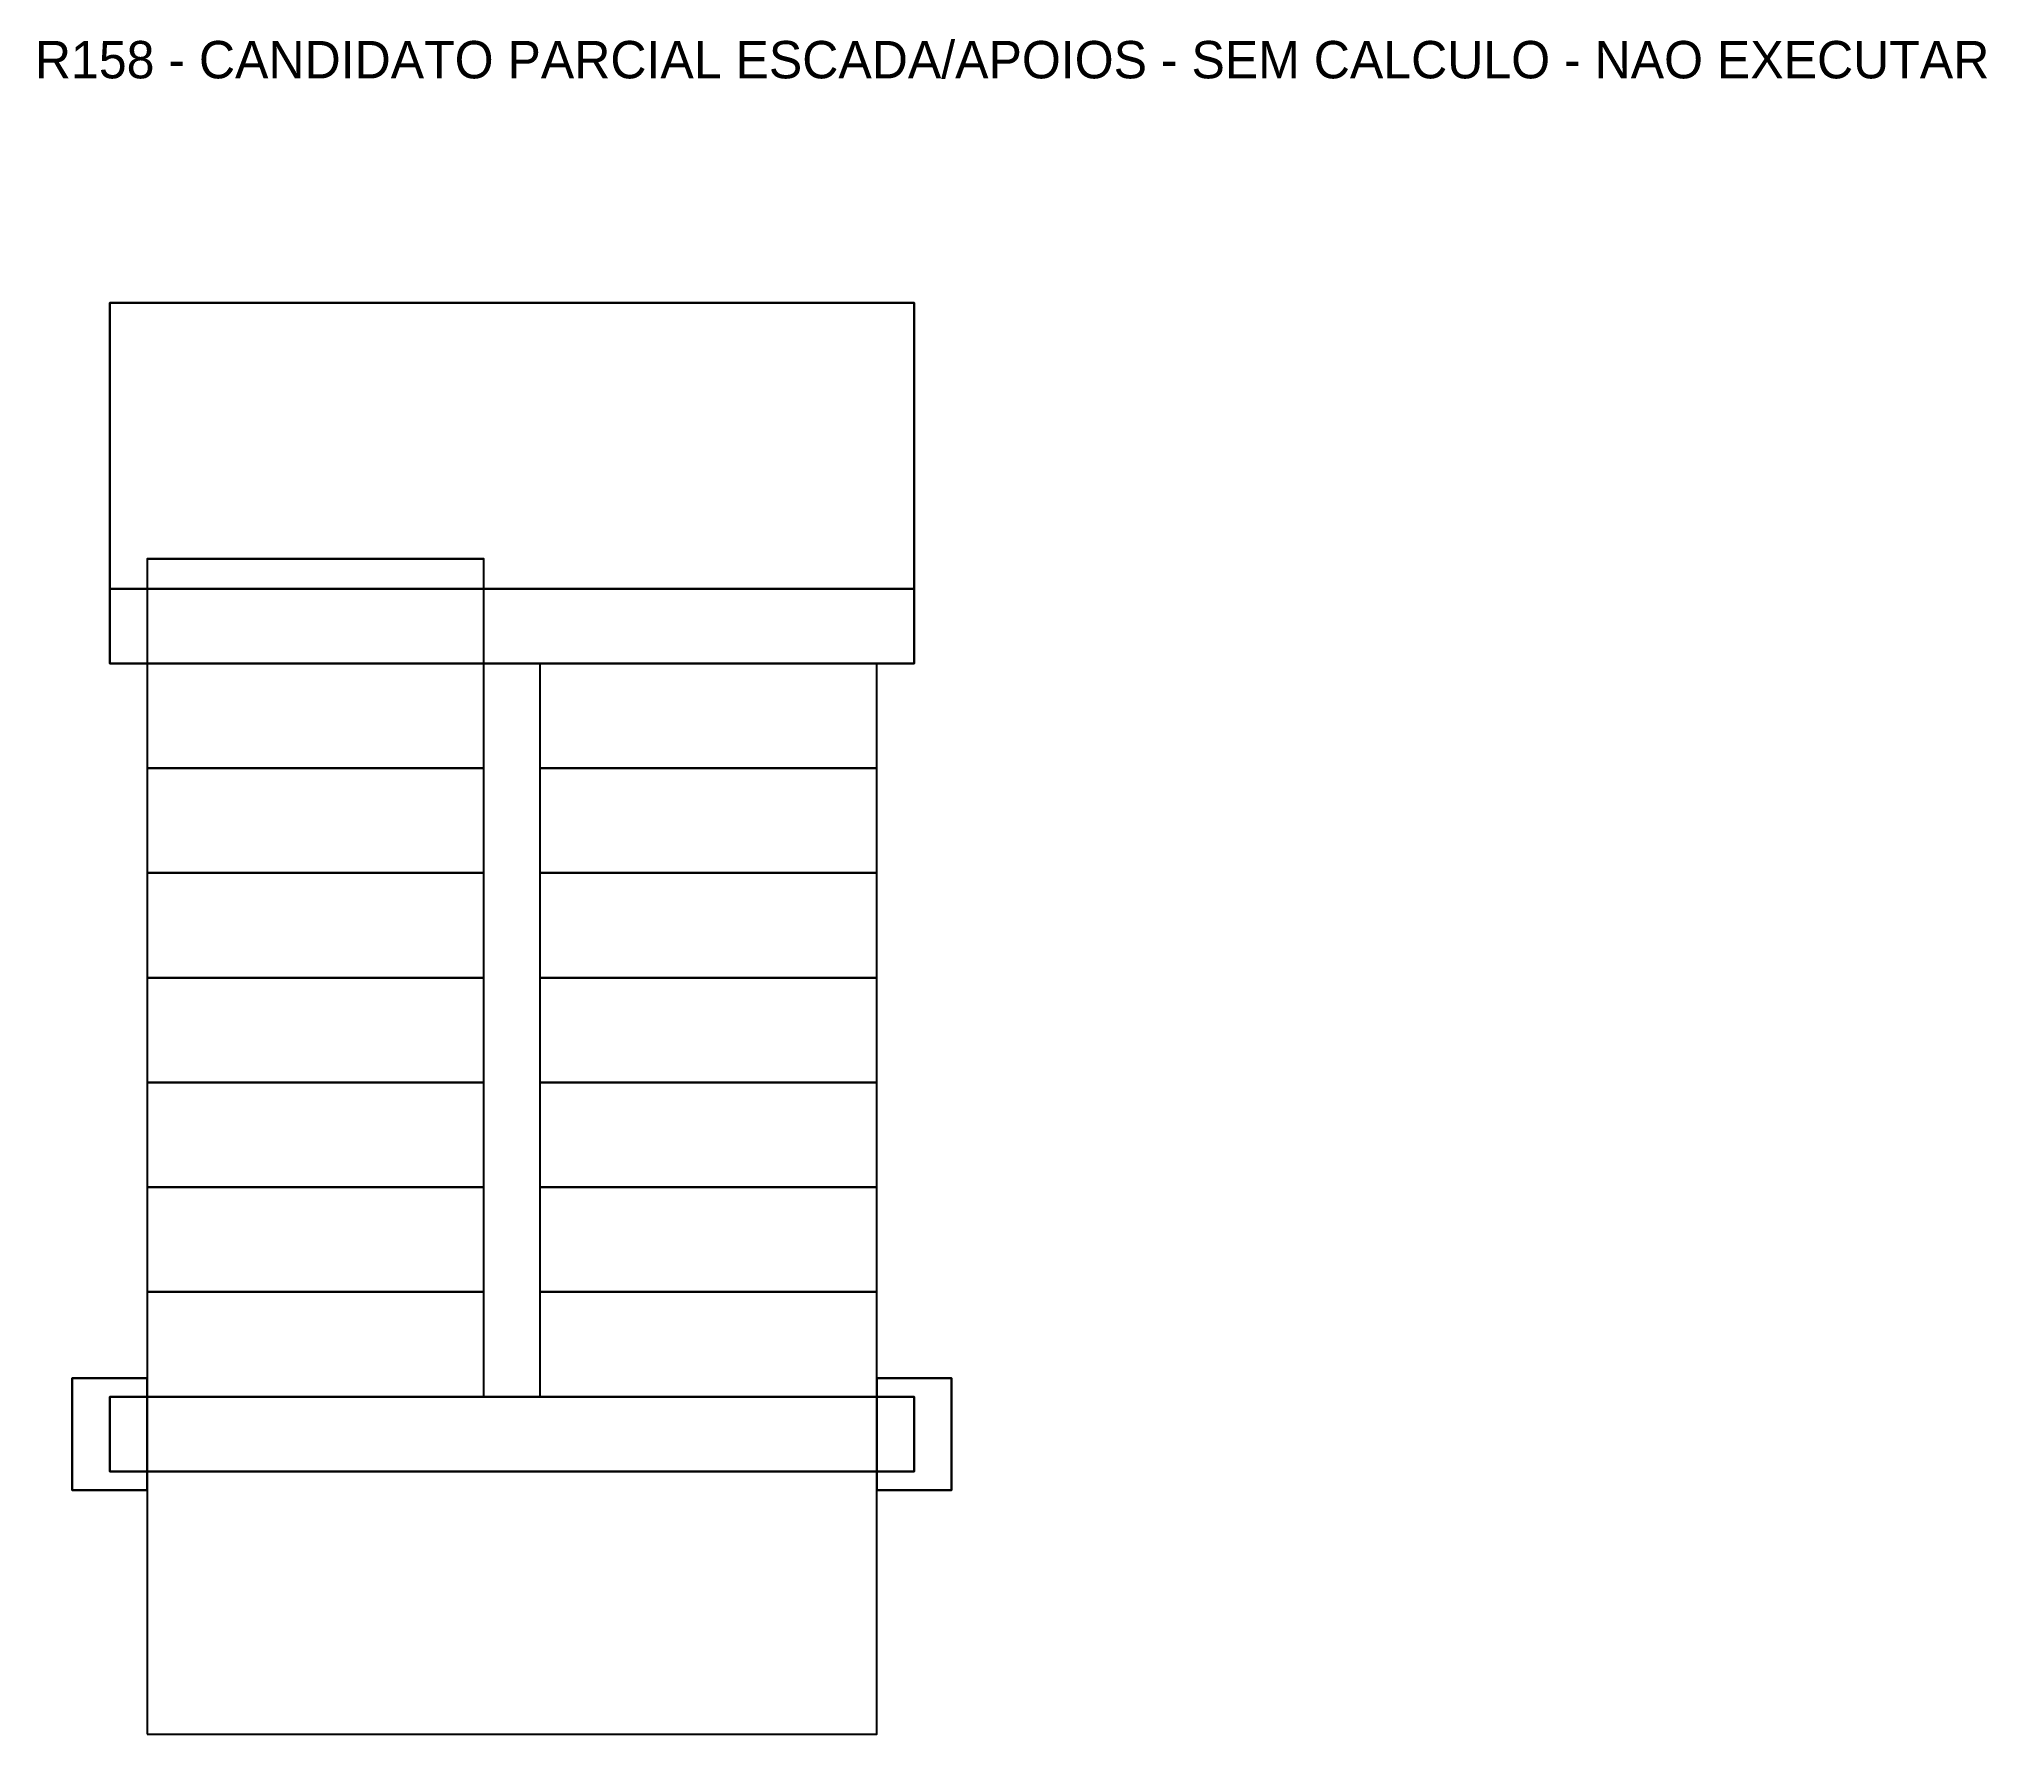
# Model space of a CAD drawing. Header units: metres. Extents: x 4.21 to 9.42, y 0.07 to 4.61.
import ezdxf

# ---------------------------------------------------------------- set-up
doc = ezdxf.new("R2010")
doc.units = ezdxf.units.M
for name, color, linetype in [('TCC_R158_ACABADO', 3, 'Continuous'), ('TCC_R158_APOIOS', 2, 'Continuous'), ('TCC_R158_AVISO', 1, 'Continuous'), ('TCC_R158_CONCRETO_TOPO', 8, 'Continuous'), ('TCC_R158_REVISADOS', 4, 'Continuous')]:
    doc.layers.add(name, color=color, linetype=linetype)

msp = doc.modelspace()

# ---------------------------------------------------------------- linework, layer by layer
at = {"layer": 'TCC_R158_ACABADO'}
for points in [[(4.5, 3.2158, 0.22), (5.4, 3.2158, 0.22), (5.4, 3.2158, 0.3982), (4.5, 3.2158, 0.3982)], [(4.5, 2.9358, 0.3982), (5.4, 2.9358, 0.3982), (5.4, 3.2158, 0.3982), (4.5, 3.2158, 0.3982)], [(4.5, 2.9358, 0.3982), (5.4, 2.9358, 0.3982), (5.4, 2.9358, 0.5765), (4.5, 2.9358, 0.5765)], [(4.5, 2.6558, 0.5765), (5.4, 2.6558, 0.5765), (5.4, 2.9358, 0.5765), (4.5, 2.9358, 0.5765)], [(5.55, 2.6558, 3.0718), (6.45, 2.6558, 3.0718), (6.45, 2.9358, 3.0718), (5.55, 2.9358, 3.0718)], [(5.55, 2.9358, 3.0718), (6.45, 2.9358, 3.0718), (6.45, 2.9358, 3.25), (5.55, 2.9358, 3.25)], [(4.5, 2.6558, 0.5765), (5.4, 2.6558, 0.5765), (5.4, 2.6558, 0.7547), (4.5, 2.6558, 0.7547)], [(4.5, 2.3758, 0.7547), (5.4, 2.3758, 0.7547), (5.4, 2.6558, 0.7547), (4.5, 2.6558, 0.7547)], [(5.55, 2.3758, 2.8935), (6.45, 2.3758, 2.8935), (6.45, 2.6558, 2.8935), (5.55, 2.6558, 2.8935)], [(5.55, 2.6558, 2.8935), (6.45, 2.6558, 2.8935), (6.45, 2.6558, 3.0718), (5.55, 2.6558, 3.0718)], [(4.5, 2.3758, 0.7547), (5.4, 2.3758, 0.7547), (5.4, 2.3758, 0.9329), (4.5, 2.3758, 0.9329)], [(4.5, 2.0958, 0.9329), (5.4, 2.0958, 0.9329), (5.4, 2.3758, 0.9329), (4.5, 2.3758, 0.9329)], [(5.55, 2.0958, 2.7153), (6.45, 2.0958, 2.7153), (6.45, 2.3758, 2.7153), (5.55, 2.3758, 2.7153)], [(5.55, 2.3758, 2.7153), (6.45, 2.3758, 2.7153), (6.45, 2.3758, 2.8935), (5.55, 2.3758, 2.8935)], [(4.5, 2.0958, 0.9329), (5.4, 2.0958, 0.9329), (5.4, 2.0958, 1.1112), (4.5, 2.0958, 1.1112)], [(4.5, 1.8158, 1.1112), (5.4, 1.8158, 1.1112), (5.4, 2.0958, 1.1112), (4.5, 2.0958, 1.1112)], [(5.55, 1.8158, 2.5371), (6.45, 1.8158, 2.5371), (6.45, 2.0958, 2.5371), (5.55, 2.0958, 2.5371)], [(5.55, 2.0958, 2.5371), (6.45, 2.0958, 2.5371), (6.45, 2.0958, 2.7153), (5.55, 2.0958, 2.7153)], [(4.5, 1.8158, 1.1112), (5.4, 1.8158, 1.1112), (5.4, 1.8158, 1.2894), (4.5, 1.8158, 1.2894)], [(4.5, 1.5358, 1.2894), (5.4, 1.5358, 1.2894), (5.4, 1.8158, 1.2894), (4.5, 1.8158, 1.2894)], [(5.55, 1.5358, 2.3588), (6.45, 1.5358, 2.3588), (6.45, 1.8158, 2.3588), (5.55, 1.8158, 2.3588)], [(5.55, 1.8158, 2.3588), (6.45, 1.8158, 2.3588), (6.45, 1.8158, 2.5371), (5.55, 1.8158, 2.5371)], [(4.5, 1.5358, 1.2894), (5.4, 1.5358, 1.2894), (5.4, 1.5358, 1.4676), (4.5, 1.5358, 1.4676)], [(4.5, 1.2558, 1.4676), (5.4, 1.2558, 1.4676), (5.4, 1.5358, 1.4676), (4.5, 1.5358, 1.4676)], [(5.55, 1.2558, 2.1806), (6.45, 1.2558, 2.1806), (6.45, 1.5358, 2.1806), (5.55, 1.5358, 2.1806)], [(5.55, 1.5358, 2.1806), (6.45, 1.5358, 2.1806), (6.45, 1.5358, 2.3588), (5.55, 1.5358, 2.3588)], [(4.5, 1.2558, 1.4676), (5.4, 1.2558, 1.4676), (5.4, 1.2558, 1.6459), (4.5, 1.2558, 1.6459)], [(4.5, 0.9758, 1.6459), (5.4, 0.9758, 1.6459), (5.4, 1.2558, 1.6459), (4.5, 1.2558, 1.6459)], [(5.55, 0.9758, 2.0024), (6.45, 0.9758, 2.0024), (6.45, 1.2558, 2.0024), (5.55, 1.2558, 2.0024)], [(5.55, 1.2558, 2.0024), (6.45, 1.2558, 2.0024), (6.45, 1.2558, 2.1806), (5.55, 1.2558, 2.1806)], [(4.5, 0.9758, 1.6459), (5.4, 0.9758, 1.6459), (5.4, 0.9758, 1.8241), (4.5, 0.9758, 1.8241)], [(4.5, 0.0741, 1.8241), (6.45, 0.0741, 1.8241), (6.45, 0.9758, 1.8241), (4.5, 0.9758, 1.8241)], [(5.55, 0.9758, 1.8241), (6.45, 0.9758, 1.8241), (6.45, 0.9758, 2.0024), (5.55, 0.9758, 2.0024)]]:
    msp.add_3dface(points, dxfattribs=at)
at = {"layer": 'TCC_R158_APOIOS'}
for points in [[(4.3, 0.7258, 0.2), (4.3, 1.0258, 0.2), (4.5, 1.0258, 0.2), (4.5, 0.7258, 0.2)], [(4.3, 0.7258, 3.2), (4.5, 0.7258, 3.2), (4.5, 1.0258, 3.2), (4.3, 1.0258, 3.2)], [(4.5, 1.0258, 0.2), (4.3, 1.0258, 0.2), (4.3, 1.0258, 3.2), (4.5, 1.0258, 3.2)], [(4.3, 1.0258, 0.2), (4.3, 0.7258, 0.2), (4.3, 0.7258, 3.2), (4.3, 1.0258, 3.2)], [(4.5, 0.7258, 0.2), (4.5, 1.0258, 0.2), (4.5, 1.0258, 3.2), (4.5, 0.7258, 3.2)], [(6.45, 0.7258, 0.2), (6.45, 1.0258, 0.2), (6.65, 1.0258, 0.2), (6.65, 0.7258, 0.2)], [(6.45, 0.7258, 3.2), (6.65, 0.7258, 3.2), (6.65, 1.0258, 3.2), (6.45, 1.0258, 3.2)], [(6.65, 1.0258, 0.2), (6.45, 1.0258, 0.2), (6.45, 1.0258, 3.2), (6.65, 1.0258, 3.2)], [(6.45, 1.0258, 0.2), (6.45, 0.7258, 0.2), (6.45, 0.7258, 3.2), (6.45, 1.0258, 3.2)], [(6.65, 0.7258, 0.2), (6.65, 1.0258, 0.2), (6.65, 1.0258, 3.2), (6.65, 0.7258, 3.2)], [(4.4, 0.7758, 1.4741), (4.4, 0.9758, 1.4741), (6.55, 0.9758, 1.4741), (6.55, 0.7758, 1.4741)], [(4.4, 0.7758, 1.7741), (6.55, 0.7758, 1.7741), (6.55, 0.9758, 1.7741), (4.4, 0.9758, 1.7741)], [(6.55, 0.9758, 1.4741), (4.4, 0.9758, 1.4741), (4.4, 0.9758, 1.7741), (6.55, 0.9758, 1.7741)], [(4.4, 0.9758, 1.4741), (4.4, 0.7758, 1.4741), (4.4, 0.7758, 1.7741), (4.4, 0.9758, 1.7741)], [(6.55, 0.7758, 1.4741), (6.55, 0.9758, 1.4741), (6.55, 0.9758, 1.7741), (6.55, 0.7758, 1.7741)], [(4.4, 0.7758, 1.4741), (6.55, 0.7758, 1.4741), (6.55, 0.7758, 1.7741), (4.4, 0.7758, 1.7741)], [(4.3, 0.7258, 0.2), (4.5, 0.7258, 0.2), (4.5, 0.7258, 3.2), (4.3, 0.7258, 3.2)], [(6.45, 0.7258, 0.2), (6.65, 0.7258, 0.2), (6.65, 0.7258, 3.2), (6.45, 0.7258, 3.2)]]:
    msp.add_3dface(points, dxfattribs=at)
at = {"layer": 'TCC_R158_CONCRETO_TOPO'}
for points in [[(4.5, 3.2158, 0.17), (5.4, 3.2158, 0.17), (5.4, 3.2158, 0.3482), (4.5, 3.2158, 0.3482)], [(4.5, 2.9358, 0.3482), (5.4, 2.9358, 0.3482), (5.4, 3.2158, 0.3482), (4.5, 3.2158, 0.3482)], [(4.5, 2.9358, 0.3482), (5.4, 2.9358, 0.3482), (5.4, 2.9358, 0.5265), (4.5, 2.9358, 0.5265)], [(4.5, 2.6558, 0.5265), (5.4, 2.6558, 0.5265), (5.4, 2.9358, 0.5265), (4.5, 2.9358, 0.5265)], [(5.55, 2.6558, 3.0218), (6.45, 2.6558, 3.0218), (6.45, 2.9358, 3.0218), (5.55, 2.9358, 3.0218)], [(5.55, 2.9358, 3.0218), (6.45, 2.9358, 3.0218), (6.45, 2.9358, 3.2), (5.55, 2.9358, 3.2)], [(4.5, 2.6558, 0.5265), (5.4, 2.6558, 0.5265), (5.4, 2.6558, 0.7047), (4.5, 2.6558, 0.7047)], [(4.5, 2.3758, 0.7047), (5.4, 2.3758, 0.7047), (5.4, 2.6558, 0.7047), (4.5, 2.6558, 0.7047)], [(5.55, 2.3758, 2.8435), (6.45, 2.3758, 2.8435), (6.45, 2.6558, 2.8435), (5.55, 2.6558, 2.8435)], [(5.55, 2.6558, 2.8435), (6.45, 2.6558, 2.8435), (6.45, 2.6558, 3.0218), (5.55, 2.6558, 3.0218)], [(4.5, 2.3758, 0.7047), (5.4, 2.3758, 0.7047), (5.4, 2.3758, 0.8829), (4.5, 2.3758, 0.8829)], [(4.5, 2.0958, 0.8829), (5.4, 2.0958, 0.8829), (5.4, 2.3758, 0.8829), (4.5, 2.3758, 0.8829)], [(5.55, 2.0958, 2.6653), (6.45, 2.0958, 2.6653), (6.45, 2.3758, 2.6653), (5.55, 2.3758, 2.6653)], [(5.55, 2.3758, 2.6653), (6.45, 2.3758, 2.6653), (6.45, 2.3758, 2.8435), (5.55, 2.3758, 2.8435)], [(4.5, 2.0958, 0.8829), (5.4, 2.0958, 0.8829), (5.4, 2.0958, 1.0612), (4.5, 2.0958, 1.0612)], [(4.5, 1.8158, 1.0612), (5.4, 1.8158, 1.0612), (5.4, 2.0958, 1.0612), (4.5, 2.0958, 1.0612)], [(5.55, 1.8158, 2.4871), (6.45, 1.8158, 2.4871), (6.45, 2.0958, 2.4871), (5.55, 2.0958, 2.4871)], [(5.55, 2.0958, 2.4871), (6.45, 2.0958, 2.4871), (6.45, 2.0958, 2.6653), (5.55, 2.0958, 2.6653)], [(4.5, 1.8158, 1.0612), (5.4, 1.8158, 1.0612), (5.4, 1.8158, 1.2394), (4.5, 1.8158, 1.2394)], [(4.5, 1.5358, 1.2394), (5.4, 1.5358, 1.2394), (5.4, 1.8158, 1.2394), (4.5, 1.8158, 1.2394)], [(5.55, 1.5358, 2.3088), (6.45, 1.5358, 2.3088), (6.45, 1.8158, 2.3088), (5.55, 1.8158, 2.3088)], [(5.55, 1.8158, 2.3088), (6.45, 1.8158, 2.3088), (6.45, 1.8158, 2.4871), (5.55, 1.8158, 2.4871)], [(4.5, 1.5358, 1.2394), (5.4, 1.5358, 1.2394), (5.4, 1.5358, 1.4176), (4.5, 1.5358, 1.4176)], [(4.5, 1.2558, 1.4176), (5.4, 1.2558, 1.4176), (5.4, 1.5358, 1.4176), (4.5, 1.5358, 1.4176)], [(5.55, 1.2558, 2.1306), (6.45, 1.2558, 2.1306), (6.45, 1.5358, 2.1306), (5.55, 1.5358, 2.1306)], [(5.55, 1.5358, 2.1306), (6.45, 1.5358, 2.1306), (6.45, 1.5358, 2.3088), (5.55, 1.5358, 2.3088)], [(4.5, 1.2558, 1.4176), (5.4, 1.2558, 1.4176), (5.4, 1.2558, 1.5959), (4.5, 1.2558, 1.5959)], [(4.5, 0.9758, 1.5959), (5.4, 0.9758, 1.5959), (5.4, 1.2558, 1.5959), (4.5, 1.2558, 1.5959)], [(5.55, 0.9758, 1.9524), (6.45, 0.9758, 1.9524), (6.45, 1.2558, 1.9524), (5.55, 1.2558, 1.9524)], [(5.55, 1.2558, 1.9524), (6.45, 1.2558, 1.9524), (6.45, 1.2558, 2.1306), (5.55, 1.2558, 2.1306)], [(4.5, 0.9758, 1.5959), (5.4, 0.9758, 1.5959), (5.4, 0.9758, 1.7741), (4.5, 0.9758, 1.7741)], [(4.5, 0.0741, 1.7741), (6.45, 0.0741, 1.7741), (6.45, 0.9758, 1.7741), (4.5, 0.9758, 1.7741)], [(5.55, 0.9758, 1.7741), (6.45, 0.9758, 1.7741), (6.45, 0.9758, 1.9524), (5.55, 0.9758, 1.9524)]]:
    msp.add_3dface(points, dxfattribs=at)
at = {"layer": 'TCC_R158_REVISADOS'}
for points in [[(4.4, 2.9358, 3.06), (4.4, 3.9, 3.06), (6.55, 3.9, 3.06), (6.55, 2.9358, 3.06)], [(4.4, 2.9358, 3.2), (6.55, 2.9358, 3.2), (6.55, 3.9, 3.2), (4.4, 3.9, 3.2)], [(6.55, 3.9, 3.06), (4.4, 3.9, 3.06), (4.4, 3.9, 3.2), (6.55, 3.9, 3.2)], [(4.4, 3.9, 3.06), (4.4, 2.9358, 3.06), (4.4, 2.9358, 3.2), (4.4, 3.9, 3.2)], [(6.55, 2.9358, 3.06), (6.55, 3.9, 3.06), (6.55, 3.9, 3.2), (6.55, 2.9358, 3.2)], [(4.4, 2.9358, 3.04), (4.4, 3.1358, 3.04), (6.55, 3.1358, 3.04), (6.55, 2.9358, 3.04)], [(4.4, 2.9358, 3.2), (6.55, 2.9358, 3.2), (6.55, 3.1358, 3.2), (4.4, 3.1358, 3.2)], [(6.55, 3.1358, 3.04), (4.4, 3.1358, 3.04), (4.4, 3.1358, 3.2), (6.55, 3.1358, 3.2)], [(4.4, 3.1358, 3.04), (4.4, 2.9358, 3.04), (4.4, 2.9358, 3.2), (4.4, 3.1358, 3.2)], [(6.55, 2.9358, 3.04), (6.55, 3.1358, 3.04), (6.55, 3.1358, 3.2), (6.55, 2.9358, 3.2)], [(4.4, 2.9358, 3.04), (6.55, 2.9358, 3.04), (6.55, 2.9358, 3.2), (4.4, 2.9358, 3.2)], [(4.4, 2.9358, 3.06), (6.55, 2.9358, 3.06), (6.55, 2.9358, 3.2), (4.4, 2.9358, 3.2)]]:
    msp.add_3dface(points, dxfattribs=at)

# ---------------------------------------------------------------- texts
at = {"layer": 'TCC_R158_AVISO'}
msp.add_text('R158 - CANDIDATO PARCIAL ESCADA/APOIOS - SEM CALCULO - NAO EXECUTAR', height=0.1, dxfattribs=at).set_placement((4.2, 4.5))

doc.saveas('drawing.dxf')
